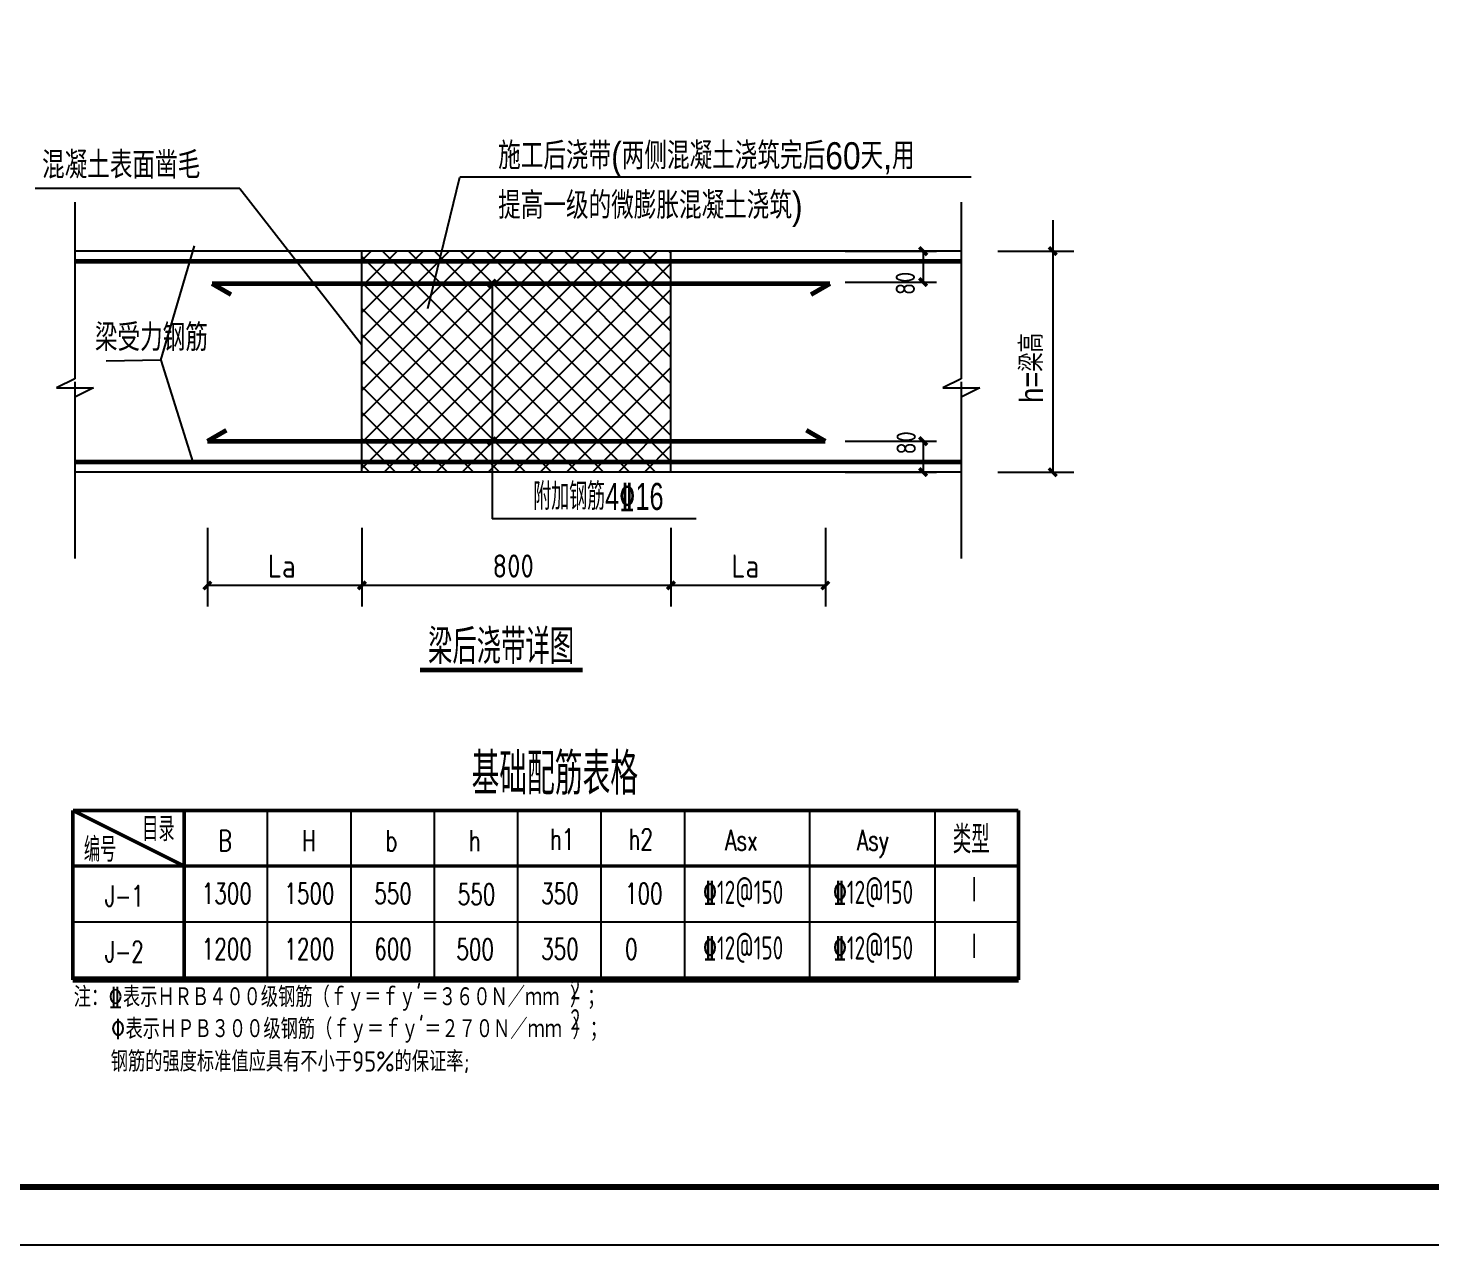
# Model space of a CAD drawing. Extents: x -307088 to 5640332, y -3541089 to -2181377.
# Drawn here: x 5581651 to 5605864, y -3172089 to -3151089 of the extents above; entities that cross this region are included whole.
import ezdxf

# ---------------------------------------------------------------- set-up
doc = ezdxf.new("R2010")
doc.units = 0
doc.header["$LTSCALE"] = 100
doc.header["$MEASUREMENT"] = 0
doc.layers.get('0').update_dxf_attribs({"linetype": 'CONTINUOUS'})
for name, color, linetype in [('11', 7, 'CONTINUOUS'), ('120', 7, 'CONTINUOUS'), ('6', 1, 'CONTINUOUS'), ('OTHER', 7, 'CONTINUOUS'), ('PUB_TITLE', 4, 'CONTINUOUS'), ('TEXT', 7, 'CONTINUOUS'), ('轴线__尺寸数字', 253, 'CONTINUOUS')]:
    doc.layers.add(name, color=color, linetype=linetype)
doc.styles.add('2HZT', font='pdatxt.shx', dxfattribs={"width": 0.65, "height": 300, "bigfont": 'tssdchn.shx'})
doc.styles.add('_SIMPLEX1', font='SIMPLEX1.shx', dxfattribs={"width": 0.6})
doc.styles.add('FS', font='romanc.shx', dxfattribs={"width": 0.7, "height": 400, "bigfont": 'tssdchn.shx'})
doc.styles.get("Standard").update_dxf_attribs({"font": 'tssdeng.shx', "height": 3, "bigfont": 'tssdchn.shx'})
doc.styles.add('TSSD_DIMENSION', font='Tssdeng.shx', dxfattribs={"width": 0.7, "bigfont": 'hztxt.shx'})
doc.styles.add('TSSD_REIN', font='Tssdeng.shx', dxfattribs={"width": 0.7, "bigfont": 'hztxt.shx'})

msp = doc.modelspace()

# ---------------------------------------------------------------- hatches: boundary and pattern name
at = {"layer": '轴线__尺寸数字'}
h = msp.add_hatch(dxfattribs=at)
h.set_pattern_fill('ANSI37', color=256, scale=200, style=0)
h.set_pattern_definition([(45, (2855426.84, -1651544.8), (-224.506403, 224.506403), []), (135, (2855426.84, -1651544.8), (-224.506403, -224.506403), [])])
h.paths.add_polyline_path([(5587411.8, -3154939.2), (5592745.1, -3154939.2), (5592745.1, -3158752.5), (5587411.8, -3158752.5)])

# ---------------------------------------------------------------- linework, layer by layer
at = {"color": 4}
for p, q in [((5585784.5, -3167470.9), (5585784.5, -3164590.9)), ((5587224.5, -3167470.9), (5587224.5, -3164590.9)), ((5587224.5, -3167470.9), (5587224.5, -3164590.9)), ((5588664.5, -3167470.9), (5588664.5, -3164590.9)), ((5590104.5, -3167470.9), (5590104.5, -3164590.9)), ((5591544.5, -3167470.9), (5591544.5, -3164590.9)), ((5592984.5, -3167470.9), (5592984.5, -3164590.9)), ((5592984.5, -3167470.9), (5592984.5, -3164590.9)), ((5595144.5, -3167470.9), (5595144.5, -3164590.9)), ((5597304.5, -3167470.9), (5597304.5, -3164590.9)), ((5585784.5, -3167470.9), (5585784.5, -3165550.9)), ((5587224.5, -3167470.9), (5587224.5, -3165550.9)), ((5587224.5, -3167470.9), (5587224.5, -3165550.9)), ((5591544.5, -3167470.9), (5591544.5, -3165550.9)), ((5592984.5, -3167470.9), (5592984.5, -3165550.9)), ((5592984.5, -3167470.9), (5592984.5, -3165550.9)), ((5595144.5, -3167470.9), (5595144.5, -3165550.9)), ((5597304.5, -3167470.9), (5597304.5, -3165550.9)), ((5582424.5, -3166510.9), (5598744.5, -3166510.9)), ((5582424.5, -3167470.9), (5598744.5, -3167470.9)), ((5582424.5, -3167470.9), (5598744.5, -3167470.9)), ((5582424.5, -3167516.7), (5598744.5, -3167516.7)), ((5582424.5, -3167516.7), (5598744.5, -3167516.7)), ((5582424.5, -3167516.7), (5598744.5, -3167516.7)), ((5582424.5, -3167516.7), (5598744.5, -3167516.7)), ((5582424.5, -3167541), (5598744.5, -3167541)), ((5582424.5, -3167541), (5598744.5, -3167541)), ((5585784.5, -3167505.3), (5585784.5, -3167470.9)), ((5585784.5, -3167516.7), (5585784.5, -3167470.9)), ((5587224.5, -3167505.3), (5587224.5, -3167470.9)), ((5587224.5, -3167505.3), (5587224.5, -3167470.9)), ((5587224.5, -3167516.7), (5587224.5, -3167470.9)), ((5587224.5, -3167516.7), (5587224.5, -3167470.9)), ((5588664.5, -3167516.7), (5588664.5, -3167470.9)), ((5590104.5, -3167516.7), (5590104.5, -3167470.9)), ((5591544.5, -3167505.3), (5591544.5, -3167470.9)), ((5591544.5, -3167516.7), (5591544.5, -3167470.9)), ((5592984.5, -3167505.3), (5592984.5, -3167470.9)), ((5592984.5, -3167505.3), (5592984.5, -3167470.9)), ((5592984.5, -3167516.7), (5592984.5, -3167470.9)), ((5592984.5, -3167505.3), (5592984.5, -3167470.9)), ((5595144.5, -3167505.3), (5595144.5, -3167470.9)), ((5595144.5, -3167516.7), (5595144.5, -3167470.9)), ((5597304.5, -3167505.3), (5597304.5, -3167470.9)), ((5597304.5, -3167516.7), (5597304.5, -3167470.9))]:
    msp.add_line(p, q, dxfattribs=at)
at = {"const_width": 79.2}
msp.add_lwpolyline([(5588414.7, -3162168), (5591220.8, -3162168)], dxfattribs=at)
at = {"color": 4, "const_width": 60, "elevation": 0}
for points in [[(5584344.5, -3165550.9), (5582424.5, -3164590.9)], [(5582424.5, -3164590.9), (5598744.5, -3164590.9)], [(5582424.5, -3167516.7), (5582424.5, -3164590.9)], [(5584344.5, -3167505.3), (5584344.5, -3164590.9)], [(5598744.5, -3167505.3), (5598744.5, -3164590.9)], [(5582424.5, -3165550.9), (5598744.5, -3165550.9)], [(5584344.5, -3167516.7), (5584344.5, -3165550.9)], [(5598744.5, -3167516.7), (5598744.5, -3165550.9)], [(5582424.5, -3167516.7), (5598744.5, -3167516.7)]]:
    msp.add_lwpolyline(points, dxfattribs=at)
at = {"layer": '11'}
for p, q in [((5597757.3, -3154939.2), (5582459.7, -3154939.2)), ((5597757.3, -3158752.5), (5582459.7, -3158752.5))]:
    msp.add_line(p, q, dxfattribs=at)
at = {"layer": '120'}
for p, q in [((5588553, -3155927.3), (5589104.1, -3153664.4)), ((5597926.4, -3153664.4), (5589104.1, -3153664.4)), ((5585304, -3153858.9), (5581770.7, -3153858.9)), ((5599336.2, -3154405.9), (5599336.2, -3158754.9)), ((5595756, -3154939.2), (5597327.9, -3154939.2)), ((5597099, -3154939.2), (5597099, -3155472.5)), ((5598387.1, -3154939.2), (5599701.1, -3154939.2)), ((5589660.6, -3155499.2), (5589660.6, -3159557.3)), ((5595756, -3155472.5), (5597327.9, -3155472.5)), ((5583940.1, -3156818.9), (5582999, -3156835.2)), ((5595756, -3158219.2), (5597327.9, -3158219.2)), ((5597099, -3158219.2), (5597099, -3158752.5)), ((5595756, -3158752.5), (5597327.9, -3158752.5)), ((5598387.1, -3158754.9), (5599701.1, -3158754.9)), ((5593184.6, -3159557.3), (5589660.6, -3159557.3)), ((5584745.1, -3159711.3), (5584745.1, -3161073)), ((5587411.8, -3159711.3), (5587411.8, -3161073)), ((5592745.1, -3159711.3), (5592745.1, -3161073)), ((5595411.8, -3159711.3), (5595411.8, -3161073)), ((5595411.8, -3160708.1), (5584745.1, -3160708.1))]:
    msp.add_line(p, q, dxfattribs=at)
at = {"layer": '120', "const_width": 60}
for points in [[(5597032.3, -3154872.5), (5597165.7, -3155005.9)], [(5599269.5, -3154872.5), (5599402.9, -3155005.9)], [(5589727.3, -3155432.6), (5589593.9, -3155565.9)], [(5597032.3, -3155405.9), (5597165.7, -3155539.2)], [(5589727.3, -3158152.5), (5589593.9, -3158285.9)], [(5597032.3, -3158152.5), (5597165.7, -3158285.9)], [(5597032.3, -3158685.9), (5597165.7, -3158819.2)], [(5599269.5, -3158688.2), (5599402.9, -3158821.5)], [(5584811.8, -3160641.4), (5584678.4, -3160774.7)], [(5587478.4, -3160641.4), (5587345.1, -3160774.7)], [(5592811.8, -3160641.4), (5592678.4, -3160774.7)], [(5595478.4, -3160641.4), (5595345.1, -3160774.7)]]:
    msp.add_lwpolyline(points, dxfattribs=at)
at = {"layer": '6', "const_width": 80}
for points in [[(5597757.3, -3155112.5), (5582459.7, -3155112.5)], [(5595491.8, -3155499.2), (5584825.1, -3155499.2)], [(5585153.9, -3155689), (5584825.1, -3155499.2)], [(5595163.1, -3155689), (5595491.8, -3155499.2)], [(5585073.8, -3158029.4), (5584745.1, -3158219.2)], [(5595083, -3158029.4), (5595411.8, -3158219.2)], [(5595411.8, -3158219.2), (5584745.1, -3158219.2)], [(5597757.3, -3158579.2), (5582459.7, -3158579.2)]]:
    msp.add_lwpolyline(points, dxfattribs=at)
at = {"layer": 'OTHER'}
for p, q in [((5582459.7, -3154093.8), (5582459.7, -3157140.6)), ((5597757.3, -3154093.8), (5597757.3, -3157140.6)), ((5582459.7, -3157140.6), (5582139.7, -3157300.6)), ((5597757.3, -3157140.6), (5597437.3, -3157300.6)), ((5582139.7, -3157300.6), (5582779.7, -3157300.6)), ((5582459.7, -3157193.9), (5582459.7, -3160245.7)), ((5582779.7, -3157300.6), (5582459.7, -3157460.6)), ((5597437.3, -3157300.6), (5598077.3, -3157300.6)), ((5597757.3, -3157193.9), (5597757.3, -3160245.7)), ((5598077.3, -3157300.6), (5597757.3, -3157460.6))]:
    msp.add_line(p, q, dxfattribs=at)
at = {"layer": 'PUB_TITLE'}
msp.add_lwpolyline([(5555876.3, -3172089.1), (5615276.3, -3172089.1), (5615276.3, -3130089.1), (5555876.3, -3130089.1)], close=True, dxfattribs=at)
at = {"layer": 'PUB_TITLE', "const_width": 100}
msp.add_lwpolyline([(5558376.3, -3171089.1), (5614276.3, -3171089.1), (5614276.3, -3131089.1), (5558376.3, -3131089.1)], close=True, dxfattribs=at)
at = {"layer": '轴线__尺寸数字'}
for p, q in [((5585304, -3153858.9), (5587411.8, -3156553.3)), ((5583940.1, -3156818.9), (5584524.7, -3154845.9)), ((5587411.8, -3158752.5), (5587411.8, -3154939.2)), ((5592745.1, -3158752.5), (5592745.1, -3154939.2)), ((5583942.3, -3156818.9), (5584492.9, -3158579.2))]:
    msp.add_line(p, q, dxfattribs=at)

# ---------------------------------------------------------------- texts
at = {"style": 'TSSD_DIMENSION', "width": 0.7}
msp.add_text('梁后浇带详图', height=600, dxfattribs=at).set_placement((5588555.3, -3162062))
at = {"color": 3, "width": 0.7}
for s, height, style, p in [(' 基础配筋表格', 720, 'FS', (5588960.4, -3164319.1)), ('目录', 420, 'FS', (5583621.4, -3165120.5)), ('类型', 480, 'FS', (5597611, -3165331.9)), ('编号', 420, 'FS', (5582614.2, -3165476.5)), ('B', 360, '_SIMPLEX1', (5584937, -3165290.8)), ('H', 360, '_SIMPLEX1', (5586377, -3165290.8)), ('b', 360, '_SIMPLEX1', (5587817, -3165290.8)), ('h', 360, '_SIMPLEX1', (5589257, -3165290.8)), ('h1', 360, '_SIMPLEX1', (5590658, -3165271)), ('h2', 360, '_SIMPLEX1', (5592014.8, -3165271)), ('Asx', 360, '_SIMPLEX1', (5593680.1, -3165283.9)), ('Asy', 360, '_SIMPLEX1', (5595954.9, -3165283.9)), ('1300', 360, '_SIMPLEX1', (5584648.9, -3166203.5)), ('1500', 360, '_SIMPLEX1', (5586075.4, -3166203.5)), ('550', 360, '_SIMPLEX1', (5587626.2, -3166203.5)), ('550', 360, '_SIMPLEX1', (5589067.1, -3166217.4)), ('350', 360, '_SIMPLEX1', (5590506.2, -3166203.5)), ('100', 360, '_SIMPLEX1', (5591954.5, -3166205.4)), ('%%13212@150', 400, 'TSSD_DIMENSION', (5593300.7, -3166203.4)), ('%%13212@150', 400, 'TSSD_DIMENSION', (5595542.4, -3166203.4)), ('Ⅰ', 480, 'FS', (5597821.6, -3166205.3)), ('J-1', 360, '_SIMPLEX1', (5582977, -3166247.8)), ('1200', 360, '_SIMPLEX1', (5584648.9, -3167163.5)), ('1200', 360, '_SIMPLEX1', (5586075.4, -3167163.5)), ('600', 360, '_SIMPLEX1', (5587626.2, -3167163.5)), ('500', 360, '_SIMPLEX1', (5589043.5, -3167168.2)), ('350', 360, '_SIMPLEX1', (5590506.2, -3167163.5)), ('0', 360, '_SIMPLEX1', (5591954.5, -3167165.4)), ('%%13212@150', 400, 'TSSD_DIMENSION', (5593300.7, -3167163.4)), ('%%13212@150', 400, 'TSSD_DIMENSION', (5595542.4, -3167163.4)), ('Ⅰ', 480, 'FS', (5597821.6, -3167182.5)), ('J-2', 360, '_SIMPLEX1', (5582977, -3167207.8))]:
    msp.add_text(s, height=height, dxfattribs=dict(at, style=style)).set_placement(p)
at = {"color": 7, "style": 'FS', "width": 0.7}
for p in [(5590963.3, -3167888.1, 52458.5), (5590963.3, -3168415, 52458.5)]:
    msp.add_text('２', height=400, dxfattribs=at).set_placement(p)
at = {"layer": '120', "style": '2HZT'}
for s, height, width, p in [('施工后浇带(两侧混凝土浇筑完后60天,用', 466.667, 0.88, (5589764.3, -3153525.6)), ('混凝土表面凿毛', 466.67, 0.88, (5581892, -3153686.3)), ('提高一级的微膨胀混凝土浇筑)', 466.667, 0.88, (5589764.3, -3154383.2)), ('梁受力钢筋', 466.67, 0.88, (5582804.6, -3156662.5)), ('附加钢筋4\x8416', 466.67, 0.7, (5590369.3, -3159405.2))]:
    msp.add_text(s, height=height, dxfattribs=dict(at, width=width)).set_placement(p)
at = {"layer": '120', "width": 0.88}
for p in [(5596958.1, -3155696.4), (5596973.6, -3158449)]:
    msp.add_text('80', height=333.33, rotation=90, dxfattribs=at).set_placement(p)
at = {"layer": '120', "style": '2HZT', "width": 0.88}
msp.add_text('h=梁高', height=400, rotation=90, dxfattribs=at).set_placement((5599168.2, -3157556.7))
at = {"layer": '120', "width": 0.88}
for s, p in [('La', (5585790.5, -3160573.1)), ('800', (5589666.7, -3160573.1)), ('La', (5593790.5, -3160573.1))]:
    msp.add_text(s, height=400, dxfattribs=at).set_placement(p)
at = {"layer": 'TEXT', "style": 'TSSD_REIN', "width": 0.85}
for s, p in [('注：\x84表示ＨＲＢ４００级钢筋（ｆｙ＝ｆｙ’＝３６０Ｎ／ｍｍ ）；', (5582438.2, -3167984.6, 52458.5)), ('\x82表示ＨＰＢ３００级钢筋（ｆｙ＝ｆｙ’＝２７０Ｎ／ｍｍ ）；', (5583077.6, -3168535.7, 52458.5)), ('钢筋的强度标准值应具有不小于95%的保证率;', (5583077.6, -3169097.6, 52458.5))]:
    msp.add_text(s, height=350, dxfattribs=at).set_placement(p)

doc.saveas('drawing.dxf')
